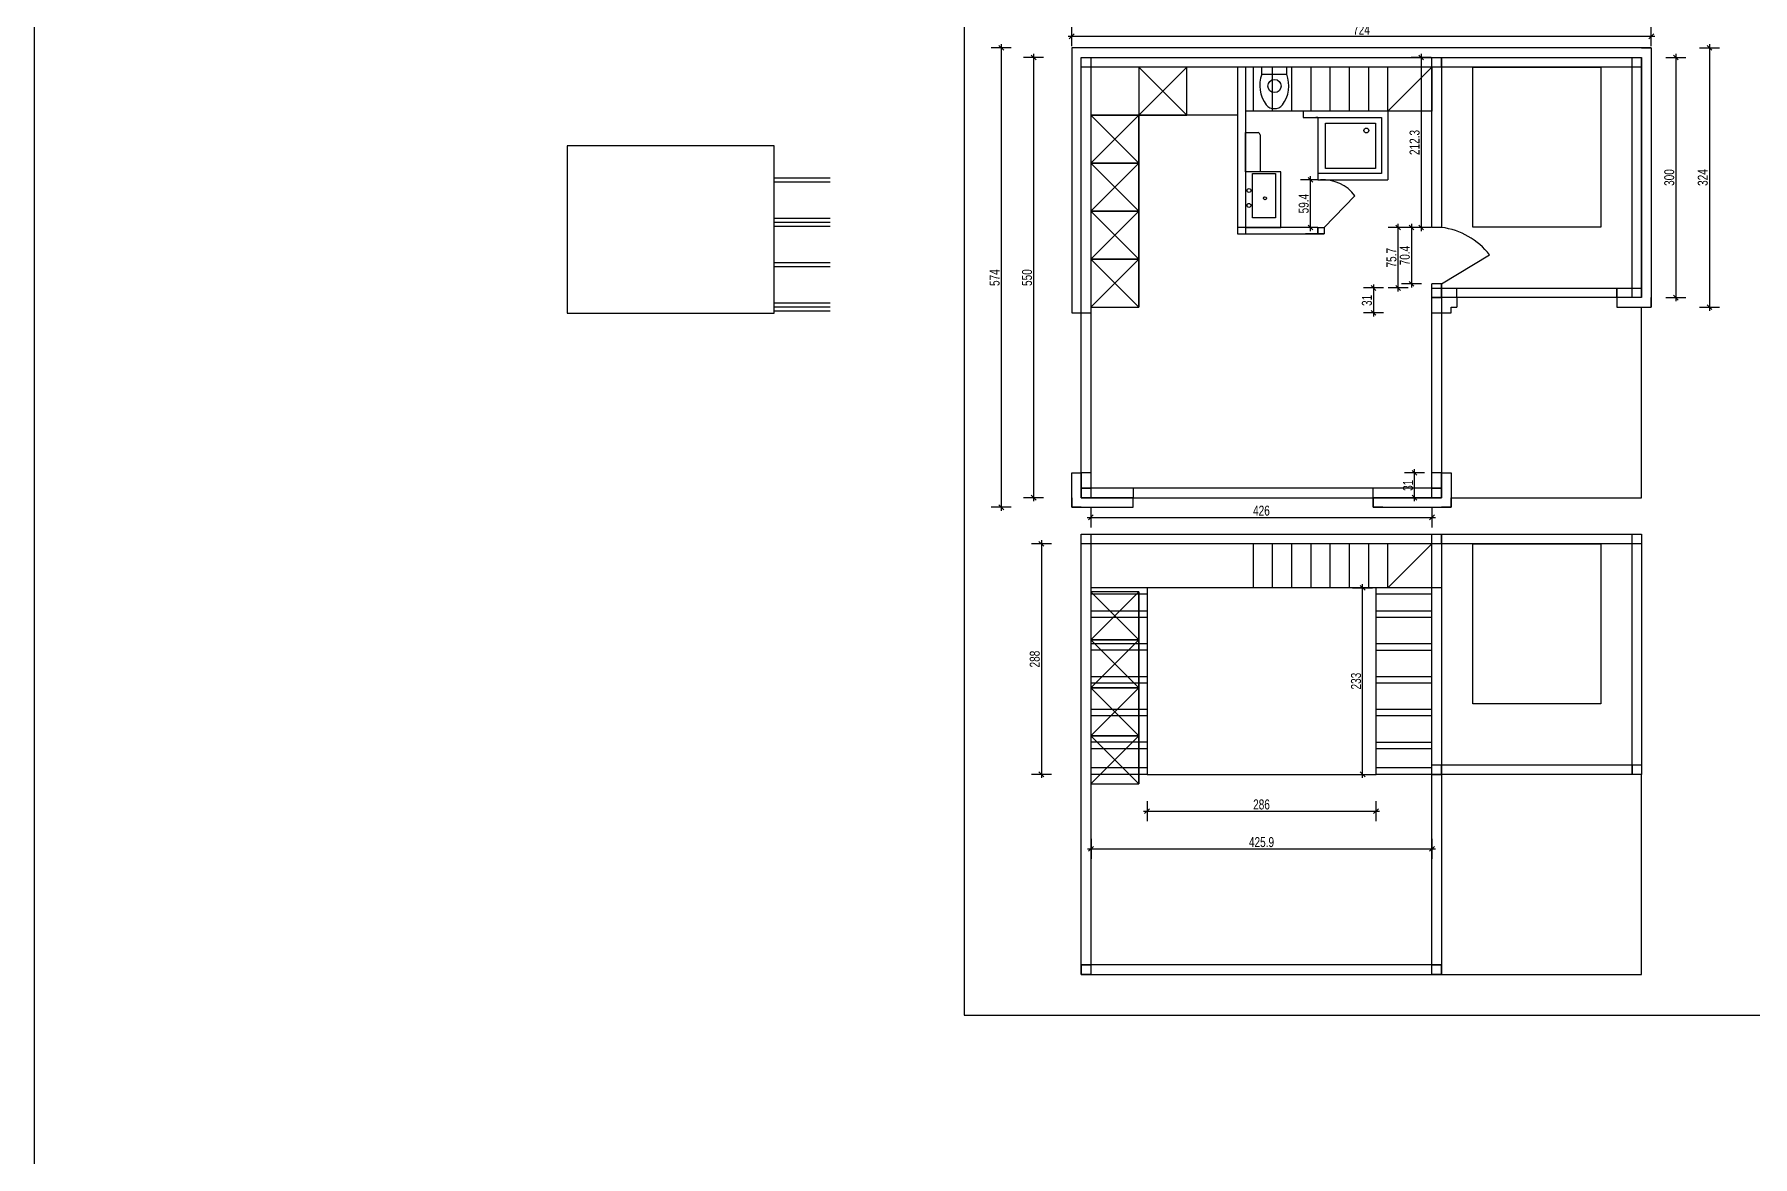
# Model space of a CAD drawing. Header units: centimetres. Extents: x 77721 to 213373, y -51694 to -17847.
# Drawn here: x 77721 to 79867, y -26911 to -25509 of the extents above; entities that cross this region are included whole.
import ezdxf

# ---------------------------------------------------------------- set-up
doc = ezdxf.new("R2010")
doc.units = ezdxf.units.CM
doc.header["$LTSCALE"] = 5
doc.header["$MEASUREMENT"] = 0
doc.layers.add('KOTI', color=4, linetype='Continuous')
doc.styles.add('4-', font='simp.shx', dxfattribs={"width": 0.75})
doc.dimstyles.new('KOTI_K50.0cm', dxfattribs={"dimtxt": 12.5, "dimasz": 12.5, "dimexe": 12.5, "dimexo": 0, "dimgap": 2, "dimtad": 1, "dimdec": 1, "dimrnd": 0.1, "dimdsep": 46, "dimtxsty": '4-', "dimtsz": 3, "dimcen": 0.09, "dimdle": 4.5, "dimclrd": 256, "dimclrt": 256, "dimaunit": 1, "dimazin": 2, "dimtfac": 1, "dimtdec": 4, "dimtix": 1, "dimtmove": 2, "dimatfit": 3, "dimfxl": 12.5, "dimfxlon": 1, "dimtvp": 1, "dimtolj": 1, "dimtzin": 0, "dimarcsym": 0})

# ---------------------------------------------------------------- blocks, each defined once
blk = doc.blocks.new('*D196')
at = {"layer": 'Defpoints', "color": 0, "linetype": 'Continuous', "transparency": 16777216}
for p in [(79110.8, -26433.3), (79396.8, -26433.3), (79396.8, -26479.3)]:
    blk.add_point(p, dxfattribs=at)
at = {"layer": 'KOTI', "linetype": 'Continuous', "lineweight": -2, "transparency": 16777216}
for p, q in [((79106.3, -26479.3), (79401.3, -26479.3)), ((79107.8, -26482.3), (79113.8, -26476.3)), ((79393.8, -26482.3), (79399.8, -26476.3))]:
    blk.add_line(p, q, dxfattribs=at)
at = {"layer": 'KOTI', "color": 0, "linetype": 'Continuous', "lineweight": -2, "transparency": 16777216}
for p, q in [((79110.8, -26466.8), (79110.8, -26491.8)), ((79396.8, -26466.8), (79396.8, -26491.8))]:
    blk.add_line(p, q, dxfattribs=at)
at = {"layer": 'KOTI', "linetype": 'Continuous', "transparency": 16777216, "insert": (79253.8, -26471), "char_height": 12.5, "attachment_point": 5, "style": '4-'}
blk.add_mtext('\\A1;286', dxfattribs=at)
blk = doc.blocks.new('*D197')
at = {"layer": 'Defpoints', "color": 0, "linetype": 'Continuous', "transparency": 16777216}
for p in [(79110.8, -26200.3), (79380.1, -26200.3), (79110.8, -26433.3)]:
    blk.add_point(p, dxfattribs=at)
at = {"layer": 'KOTI', "color": 0, "linetype": 'Continuous', "lineweight": -2, "transparency": 16777216}
for p, q in [((79367.6, -26200.3), (79392.6, -26200.3)), ((79367.6, -26433.3), (79392.6, -26433.3))]:
    blk.add_line(p, q, dxfattribs=at)
at = {"layer": 'KOTI', "linetype": 'Continuous', "lineweight": -2, "transparency": 16777216}
for p, q in [((79383.1, -26203.3), (79377.1, -26197.3)), ((79380.1, -26437.8), (79380.1, -26195.8)), ((79383.1, -26436.3), (79377.1, -26430.3))]:
    blk.add_line(p, q, dxfattribs=at)
at = {"layer": 'KOTI', "linetype": 'Continuous', "transparency": 16777216, "insert": (79371.9, -26316.8), "char_height": 12.5, "attachment_point": 5, "rotation": 90, "style": '4-'}
blk.add_mtext('\\A1;233', dxfattribs=at)
blk = doc.blocks.new('*D198')
at = {"layer": 'Defpoints', "color": 0, "linetype": 'Continuous', "transparency": 16777216}
for p in [(79028.7, -25537.6), (78969.1, -26087.6), (79028.7, -26087.6)]:
    blk.add_point(p, dxfattribs=at)
at = {"layer": 'KOTI', "color": 0, "linetype": 'Continuous', "lineweight": -2, "transparency": 16777216}
for p, q in [((78981.6, -25537.6), (78956.6, -25537.6)), ((78981.6, -26087.6), (78956.6, -26087.6))]:
    blk.add_line(p, q, dxfattribs=at)
at = {"layer": 'KOTI', "linetype": 'Continuous', "lineweight": -2, "transparency": 16777216}
for p, q in [((78972.1, -25540.6), (78966.1, -25534.6)), ((78969.1, -25533.1), (78969.1, -26092.1)), ((78972.1, -26090.6), (78966.1, -26084.6))]:
    blk.add_line(p, q, dxfattribs=at)
at = {"layer": 'KOTI', "linetype": 'Continuous', "transparency": 16777216, "insert": (78960.9, -25812.6), "char_height": 12.5, "attachment_point": 5, "rotation": 90, "style": '4-'}
blk.add_mtext('\\A1;550', dxfattribs=at)
blk = doc.blocks.new('*D199')
at = {"layer": 'Defpoints', "color": 0, "linetype": 'Continuous', "transparency": 16777216}
for p in [(79728.7, -25537.6), (79728.7, -25837.6), (79771.5, -25837.6)]:
    blk.add_point(p, dxfattribs=at)
at = {"layer": 'KOTI', "color": 0, "linetype": 'Continuous', "lineweight": -2, "transparency": 16777216}
for p, q in [((79759, -25537.6), (79784, -25537.6)), ((79759, -25837.6), (79784, -25837.6))]:
    blk.add_line(p, q, dxfattribs=at)
at = {"layer": 'KOTI', "linetype": 'Continuous', "lineweight": -2, "transparency": 16777216}
for p, q in [((79774.5, -25540.6), (79768.5, -25534.6)), ((79771.5, -25533.1), (79771.5, -25842.1)), ((79774.5, -25840.6), (79768.5, -25834.6))]:
    blk.add_line(p, q, dxfattribs=at)
at = {"layer": 'KOTI', "linetype": 'Continuous', "transparency": 16777216, "insert": (79763.2, -25687.6), "char_height": 12.5, "attachment_point": 5, "rotation": 90, "style": '4-'}
blk.add_mtext('\\A1;300', dxfattribs=at)
blk = doc.blocks.new('*D200')
at = {"layer": 'Defpoints', "color": 0, "linetype": 'Continuous', "transparency": 16777216}
for p in [(79040.8, -26433.3), (79466.7, -26433.3), (79466.7, -26526.3)]:
    blk.add_point(p, dxfattribs=at)
at = {"layer": 'KOTI', "linetype": 'Continuous', "lineweight": -2, "transparency": 16777216}
for p, q in [((79036.3, -26526.3), (79471.2, -26526.3)), ((79037.8, -26529.3), (79043.8, -26523.3)), ((79463.7, -26529.3), (79469.7, -26523.3))]:
    blk.add_line(p, q, dxfattribs=at)
at = {"layer": 'KOTI', "color": 0, "linetype": 'Continuous', "lineweight": -2, "transparency": 16777216}
for p, q in [((79040.8, -26513.8), (79040.8, -26538.8)), ((79466.7, -26513.8), (79466.7, -26538.8))]:
    blk.add_line(p, q, dxfattribs=at)
at = {"layer": 'KOTI', "linetype": 'Continuous', "transparency": 16777216, "insert": (79253.8, -26518), "char_height": 12.5, "attachment_point": 5, "style": '4-'}
blk.add_mtext('\\A1;425.9', dxfattribs=at)
blk = doc.blocks.new('*D201')
at = {"layer": 'Defpoints', "color": 0, "linetype": 'Continuous', "transparency": 16777216}
for p in [(79040.7, -26145.3), (78978.8, -26433.3), (79040.8, -26433.3)]:
    blk.add_point(p, dxfattribs=at)
at = {"layer": 'KOTI', "linetype": 'Continuous', "lineweight": -2, "transparency": 16777216}
for p, q in [((78981.8, -26148.3), (78975.8, -26142.3)), ((78978.8, -26140.8), (78978.8, -26437.8)), ((78981.8, -26436.3), (78975.8, -26430.3))]:
    blk.add_line(p, q, dxfattribs=at)
at = {"layer": 'KOTI', "color": 0, "linetype": 'Continuous', "lineweight": -2, "transparency": 16777216}
for p, q in [((78991.3, -26145.3), (78966.3, -26145.3)), ((78991.3, -26433.3), (78966.3, -26433.3))]:
    blk.add_line(p, q, dxfattribs=at)
at = {"layer": 'KOTI', "linetype": 'Continuous', "transparency": 16777216, "insert": (78970.6, -26289.3), "char_height": 12.5, "attachment_point": 5, "rotation": 90, "style": '4-'}
blk.add_mtext('\\A1;288', dxfattribs=at)
blk = doc.blocks.new('*D204')
at = {"layer": 'Defpoints', "color": 0, "linetype": 'Continuous', "transparency": 16777216}
for p in [(79040.7, -26087.6), (79466.7, -26087.6), (79466.7, -26112.2)]:
    blk.add_point(p, dxfattribs=at)
at = {"layer": 'KOTI', "color": 0, "linetype": 'Continuous', "lineweight": -2, "transparency": 16777216}
for p, q in [((79040.7, -26099.7), (79040.7, -26124.7)), ((79466.7, -26099.7), (79466.7, -26124.7))]:
    blk.add_line(p, q, dxfattribs=at)
at = {"layer": 'KOTI', "linetype": 'Continuous', "lineweight": -2, "transparency": 16777216}
for p, q in [((79036.2, -26112.2), (79471.2, -26112.2)), ((79037.7, -26115.2), (79043.7, -26109.2)), ((79463.7, -26115.2), (79469.7, -26109.2))]:
    blk.add_line(p, q, dxfattribs=at)
at = {"layer": 'KOTI', "linetype": 'Continuous', "transparency": 16777216, "insert": (79253.7, -26103.9), "char_height": 12.5, "attachment_point": 5, "style": '4-'}
blk.add_mtext('\\A1;426', dxfattribs=at)
blk = doc.blocks.new('*D205')
at = {"layer": 'Defpoints', "color": 0, "linetype": 'Continuous', "transparency": 16777216}
for p in [(79466.7, -25537.6), (79453.3, -25749.9), (79466.7, -25749.9)]:
    blk.add_point(p, dxfattribs=at)
at = {"layer": 'KOTI', "color": 0, "linetype": 'Continuous', "lineweight": -2, "transparency": 16777216}
for p, q in [((79465.8, -25537.6), (79440.8, -25537.6)), ((79465.8, -25749.9), (79440.8, -25749.9))]:
    blk.add_line(p, q, dxfattribs=at)
at = {"layer": 'KOTI', "linetype": 'Continuous', "lineweight": -2, "transparency": 16777216}
for p, q in [((79456.3, -25540.6), (79450.3, -25534.6)), ((79453.3, -25533.1), (79453.3, -25754.4)), ((79456.3, -25752.9), (79450.3, -25746.9))]:
    blk.add_line(p, q, dxfattribs=at)
at = {"layer": 'KOTI', "linetype": 'Continuous', "transparency": 16777216, "insert": (79445.1, -25643.8), "char_height": 12.5, "attachment_point": 5, "rotation": 90, "style": '4-'}
blk.add_mtext('\\A1;212.3', dxfattribs=at)
blk = doc.blocks.new('*D206')
at = {"layer": 'Defpoints', "color": 0, "linetype": 'Continuous', "transparency": 16777216}
for p in [(79424.5, -25749.9), (79466.7, -25749.9), (79466.7, -25825.6)]:
    blk.add_point(p, dxfattribs=at)
at = {"layer": 'KOTI', "color": 0, "linetype": 'Continuous', "lineweight": -2, "transparency": 16777216}
for p, q in [((79437, -25749.9), (79412, -25749.9)), ((79437, -25825.6), (79412, -25825.6))]:
    blk.add_line(p, q, dxfattribs=at)
at = {"layer": 'KOTI', "linetype": 'Continuous', "lineweight": -2, "transparency": 16777216}
for p, q in [((79427.5, -25752.9), (79421.5, -25746.9)), ((79424.5, -25830.1), (79424.5, -25745.4)), ((79427.5, -25828.6), (79421.5, -25822.6))]:
    blk.add_line(p, q, dxfattribs=at)
at = {"layer": 'KOTI', "linetype": 'Continuous', "transparency": 16777216, "insert": (79416.2, -25787.8), "char_height": 12.5, "attachment_point": 5, "rotation": 90, "style": '4-'}
blk.add_mtext('\\A1;75.7', dxfattribs=at)
blk = doc.blocks.new('*D207')
at = {"layer": 'Defpoints', "color": 0, "linetype": 'Continuous', "transparency": 16777216}
for p in [(79466.7, -25825.6), (79393.8, -25856.6), (79466.7, -25856.6)]:
    blk.add_point(p, dxfattribs=at)
at = {"layer": 'KOTI', "linetype": 'Continuous', "lineweight": -2, "transparency": 16777216}
for p, q in [((79393.8, -25821.1), (79393.8, -25861.1)), ((79396.8, -25828.6), (79390.8, -25822.6)), ((79396.8, -25859.6), (79390.8, -25853.6))]:
    blk.add_line(p, q, dxfattribs=at)
at = {"layer": 'KOTI', "color": 0, "linetype": 'Continuous', "lineweight": -2, "transparency": 16777216}
for p, q in [((79406.3, -25825.6), (79381.3, -25825.6)), ((79406.3, -25856.6), (79381.3, -25856.6))]:
    blk.add_line(p, q, dxfattribs=at)
at = {"layer": 'KOTI', "linetype": 'Continuous', "transparency": 16777216, "insert": (79385.5, -25841.1), "char_height": 12.5, "attachment_point": 5, "rotation": 90, "style": '4-'}
blk.add_mtext('\\A1;31', dxfattribs=at)
blk = doc.blocks.new('*D208')
at = {"layer": 'Defpoints', "color": 0, "linetype": 'Continuous', "transparency": 16777216}
for p in [(79445, -26056.6), (79466.7, -26056.6), (79466.7, -26087.6)]:
    blk.add_point(p, dxfattribs=at)
at = {"layer": 'KOTI', "color": 0, "linetype": 'Continuous', "lineweight": -2, "transparency": 16777216}
for p, q in [((79457.5, -26056.6), (79432.5, -26056.6)), ((79457.5, -26087.6), (79432.5, -26087.6))]:
    blk.add_line(p, q, dxfattribs=at)
at = {"layer": 'KOTI', "linetype": 'Continuous', "lineweight": -2, "transparency": 16777216}
for p, q in [((79448, -26059.6), (79442, -26053.6)), ((79445, -26092.1), (79445, -26052.1)), ((79448, -26090.6), (79442, -26084.6))]:
    blk.add_line(p, q, dxfattribs=at)
at = {"layer": 'KOTI', "linetype": 'Continuous', "transparency": 16777216, "insert": (79436.8, -26072.1), "char_height": 12.5, "attachment_point": 5, "rotation": 90, "style": '4-'}
blk.add_mtext('\\A1;31', dxfattribs=at)
blk = doc.blocks.new('*D222')
at = {"layer": 'Defpoints', "color": 0, "linetype": 'Continuous', "transparency": 16777216}
for p in [(79016.7, -25525.6), (78928.7, -26099.6), (79016.7, -26099.6)]:
    blk.add_point(p, dxfattribs=at)
at = {"layer": 'KOTI', "linetype": 'Continuous', "lineweight": -2, "transparency": 16777216}
for p, q in [((78928.7, -25521.1), (78928.7, -26104.1)), ((78931.7, -25528.6), (78925.7, -25522.6)), ((78931.7, -26102.6), (78925.7, -26096.6))]:
    blk.add_line(p, q, dxfattribs=at)
at = {"layer": 'KOTI', "color": 0, "linetype": 'Continuous', "lineweight": -2, "transparency": 16777216}
for p, q in [((78941.2, -25525.6), (78916.2, -25525.6)), ((78941.2, -26099.6), (78916.2, -26099.6))]:
    blk.add_line(p, q, dxfattribs=at)
at = {"layer": 'KOTI', "linetype": 'Continuous', "transparency": 16777216, "insert": (78920.4, -25812.6), "char_height": 12.5, "attachment_point": 5, "rotation": 90, "style": '4-'}
blk.add_mtext('\\A1;574', dxfattribs=at)
blk = doc.blocks.new('*D223')
at = {"layer": 'Defpoints', "color": 0, "linetype": 'Continuous', "transparency": 16777216}
for p in [(79740.7, -25511.1), (79016.7, -25525.6), (79740.7, -25525.6)]:
    blk.add_point(p, dxfattribs=at)
at = {"layer": 'KOTI', "color": 0, "linetype": 'Continuous', "lineweight": -2, "transparency": 16777216}
for p, q in [((79016.7, -25523.6), (79016.7, -25498.6)), ((79740.7, -25523.6), (79740.7, -25498.6))]:
    blk.add_line(p, q, dxfattribs=at)
at = {"layer": 'KOTI', "linetype": 'Continuous', "lineweight": -2, "transparency": 16777216}
for p, q in [((79012.2, -25511.1), (79745.2, -25511.1)), ((79013.7, -25514.1), (79019.7, -25508.1)), ((79737.7, -25514.1), (79743.7, -25508.1))]:
    blk.add_line(p, q, dxfattribs=at)
at = {"layer": 'KOTI', "linetype": 'Continuous', "transparency": 16777216, "insert": (79378.7, -25502.8), "char_height": 12.5, "attachment_point": 5, "style": '4-'}
blk.add_mtext('\\A1;724', dxfattribs=at)
blk = doc.blocks.new('*D224')
at = {"layer": 'Defpoints', "color": 0, "linetype": 'Continuous', "transparency": 16777216}
for p in [(79740.7, -25525.6), (79740.7, -25849.6), (79813.4, -25849.6)]:
    blk.add_point(p, dxfattribs=at)
at = {"layer": 'KOTI', "linetype": 'Continuous', "lineweight": -2, "transparency": 16777216}
for p, q in [((79813.4, -25521.1), (79813.4, -25854.1)), ((79816.4, -25528.6), (79810.4, -25522.6)), ((79816.4, -25852.6), (79810.4, -25846.6))]:
    blk.add_line(p, q, dxfattribs=at)
at = {"layer": 'KOTI', "color": 0, "linetype": 'Continuous', "lineweight": -2, "transparency": 16777216}
for p, q in [((79800.9, -25525.6), (79825.9, -25525.6)), ((79800.9, -25849.6), (79825.9, -25849.6))]:
    blk.add_line(p, q, dxfattribs=at)
at = {"layer": 'KOTI', "linetype": 'Continuous', "transparency": 16777216, "insert": (79805.1, -25687.6), "char_height": 12.5, "attachment_point": 5, "rotation": 90, "style": '4-'}
blk.add_mtext('\\A1;324', dxfattribs=at)
blk = doc.blocks.new('*D225')
at = {"layer": 'Defpoints', "color": 0, "linetype": 'Continuous', "transparency": 16777216}
for p in [(79466.7, -25749.9), (79441.1, -25820.3), (79466.7, -25820.3)]:
    blk.add_point(p, dxfattribs=at)
at = {"layer": 'KOTI', "color": 0, "linetype": 'Continuous', "lineweight": -2, "transparency": 16777216}
for p, q in [((79453.6, -25749.9), (79428.6, -25749.9)), ((79453.6, -25820.3), (79428.6, -25820.3))]:
    blk.add_line(p, q, dxfattribs=at)
at = {"layer": 'KOTI', "linetype": 'Continuous', "lineweight": -2, "transparency": 16777216}
for p, q in [((79444.1, -25752.9), (79438.1, -25746.9)), ((79441.1, -25745.4), (79441.1, -25824.8)), ((79444.1, -25823.3), (79438.1, -25817.3))]:
    blk.add_line(p, q, dxfattribs=at)
at = {"layer": 'KOTI', "linetype": 'Continuous', "transparency": 16777216, "insert": (79432.9, -25785.1), "char_height": 12.5, "attachment_point": 5, "rotation": 90, "style": '4-'}
blk.add_mtext('\\A1;70.4', dxfattribs=at)
blk = doc.blocks.new('*D226')
at = {"layer": 'Defpoints', "color": 0, "linetype": 'Continuous', "transparency": 16777216}
for p in [(79314.9, -25690.5), (79324, -25690.5), (79324.2, -25749.9)]:
    blk.add_point(p, dxfattribs=at)
at = {"layer": 'KOTI', "color": 0, "linetype": 'Continuous', "lineweight": -2, "transparency": 16777216}
for p, q in [((79324, -25690.5), (79302.4, -25690.5)), ((79324.2, -25749.9), (79302.4, -25749.9))]:
    blk.add_line(p, q, dxfattribs=at)
at = {"layer": 'KOTI', "linetype": 'Continuous', "lineweight": -2, "transparency": 16777216}
for p, q in [((79317.9, -25693.5), (79311.9, -25687.5)), ((79314.9, -25754.4), (79314.9, -25686)), ((79317.9, -25752.9), (79311.9, -25746.9))]:
    blk.add_line(p, q, dxfattribs=at)
at = {"layer": 'KOTI', "linetype": 'Continuous', "transparency": 16777216, "insert": (79306.6, -25720.2), "char_height": 12.5, "attachment_point": 5, "rotation": 90, "style": '4-'}
blk.add_mtext('\\A1;59.4', dxfattribs=at)

msp = doc.modelspace()

# ---------------------------------------------------------------- linework, layer by layer
at = {"layer": 'KOTI', "color": 2, "linetype": 'Continuous', "true_color": 0xf1eb1f}
for p, q in [((79028.7, -25537.62), (79040.7, -25537.62)), ((79100.7, -25609.63), (79160.7, -25549.62)), ((79160.7, -25609.62), (79100.7, -25549.62)), ((79223.7, -25549.62), (79223.7, -25757.88)), ((79243.7, -25549.62), (79233.7, -25549.62)), ((79233.7, -25549.62), (79233.7, -25757.88)), ((79233.7, -25549.62), (79233.7, -25609.62)), ((79466.7, -25549.62), (79466.7, -25604.62)), ((79251.7, -25571.13), (79251.7, -25573.52)), ((79305.88, -25604.62), (79305.88, -25612.62)), ((79411.72, -25604.61), (79411.72, -25690.5)), ((79223.7, -25609.62), (79040.7, -25609.63)), ((79040.7, -25609.63), (79100.7, -25609.63)), ((79040.7, -25669.63), (79100.7, -25609.63)), ((79100.7, -25669.63), (79040.7, -25609.63)), ((79100.7, -25609.63), (79100.7, -25849.64)), ((79100.7, -25609.63), (79160.7, -25609.63)), ((79305.88, -25612.62), (79403.72, -25612.62)), ((79324.06, -25612.62), (79321.72, -25612.62)), ((79403.72, -25612.62), (79403.72, -25682.5)), ((79040.7, -25729.64), (79100.7, -25669.63)), ((79100.7, -25729.63), (79040.7, -25669.63)), ((79403.72, -25682.5), (79324, -25682.5)), ((79324, -25682.5), (79324, -25690.5)), ((79324, -25690.5), (79411.72, -25690.5)), ((79040.7, -25789.64), (79100.7, -25729.64)), ((79100.7, -25789.64), (79040.7, -25729.64)), ((79233.7, -25716.15), (79233.7, -25726.15)), ((79324.22, -25749.88), (79223.7, -25749.88)), ((79223.7, -25757.88), (79324.22, -25757.88)), ((79324.22, -25757.88), (79308.66, -25757.88)), ((79324.22, -25749.88), (79324.22, -25757.88)), ((79324.22, -25757.88), (79332.22, -25757.88)), ((79478.7, -25749.88), (79466.7, -25749.88)), ((79040.7, -25849.65), (79100.7, -25789.64)), ((79100.7, -25849.64), (79040.7, -25789.64)), ((79478.7, -25820.27), (79466.7, -25820.27)), ((79728.7, -26087.62), (79728.7, -25849.62)), ((79040.7, -26056.62), (79028.7, -26056.62)), ((79478.7, -26056.62), (79466.7, -26056.62)), ((79490.7, -26087.62), (79728.7, -26087.62))]:
    msp.add_line(p, q, dxfattribs=at)
at = {"layer": 'KOTI', "color": 4, "linetype": 'Continuous'}
for p, q in [((79243.7, -25604.62), (79243.7, -25549.62)), ((79267.7, -25604.62), (79267.7, -25549.62)), ((79291.7, -25604.62), (79291.7, -25549.62)), ((79315.7, -25604.62), (79315.7, -25549.62)), ((79339.7, -25604.62), (79339.7, -25549.62)), ((79363.7, -25604.62), (79363.7, -25549.62)), ((79387.7, -25604.62), (79387.7, -25549.62)), ((79411.7, -25604.62), (79411.7, -25549.62)), ((79411.7, -25604.62), (79466.7, -25549.62)), ((79466.7, -25604.62), (79233.7, -25604.62))]:
    msp.add_line(p, q, dxfattribs=at)
at = {"layer": 'KOTI', "color": 7, "linetype": 'Continuous'}
for p, q in [((79254.16, -25558.29), (79254.16, -25550.01)), ((79254.16, -25558.29), (79285.24, -25558.37)), ((79285.24, -25558.37), (79285.24, -25550.09)), ((79324.06, -25612.5), (79324.06, -25682.5)), ((79332.22, -25749.88), (79370.58, -25710.46)), ((79478.7, -25820.27), (79538.75, -25784.29))]:
    msp.add_line(p, q, dxfattribs=at)
at = {"layer": 'KOTI', "color": 0, "linetype": 'Continuous'}
for p, q in [((78715.05, -25688.43), (78645.05, -25688.43)), ((78715.05, -25693.43), (78645.05, -25693.43)), ((78715.05, -25738.83), (78645.05, -25738.83)), ((78715.05, -25743.83), (78645.05, -25743.83)), ((78715.05, -25748.83), (78645.05, -25748.83)), ((78715.05, -25794.18), (78645.05, -25794.18)), ((78715.05, -25799.18), (78645.05, -25799.18)), ((78715.05, -25844.58), (78645.05, -25844.58)), ((78715.05, -25849.58), (78645.05, -25849.58)), ((78715.05, -25854.58), (78645.05, -25854.58))]:
    msp.add_line(p, q, dxfattribs=at)
at = {"layer": 'KOTI', "color": 6, "linetype": 'Continuous'}
for p, q in [((79497.7, -25837.62), (79497.7, -25849.69)), ((79478.7, -25856.62), (79490.52, -25856.62)), ((79490.7, -25856.77), (79490.7, -25849.62)), ((79490.7, -25849.69), (79497.7, -25849.69))]:
    msp.add_line(p, q, dxfattribs=at)
at = {"layer": 'KOTI', "color": 2, "linetype": 'Continuous'}
for p, q in [((79243.7, -26200.3), (79243.7, -26145.3)), ((79267.7, -26200.3), (79267.7, -26145.3)), ((79291.7, -26200.3), (79291.7, -26145.3)), ((79315.7, -26200.3), (79315.7, -26145.3)), ((79339.7, -26200.3), (79339.7, -26145.3)), ((79363.7, -26200.3), (79363.7, -26145.3)), ((79387.7, -26200.3), (79387.7, -26145.3)), ((79411.7, -26200.3), (79411.7, -26145.3)), ((79411.7, -26200.3), (79466.7, -26145.3)), ((79478.7, -26200.3), (79040.7, -26200.3)), ((79110.85, -26200.26), (79040.85, -26200.26)), ((79110.85, -26208.26), (79040.85, -26208.26)), ((79466.85, -26200.3), (79396.85, -26200.3)), ((79466.85, -26208.3), (79396.85, -26208.3)), ((79110.85, -26229.29), (79040.85, -26229.29)), ((79466.85, -26229.34), (79396.85, -26229.34)), ((79110.85, -26237.29), (79040.85, -26237.29)), ((79466.85, -26237.34), (79396.85, -26237.34)), ((79110.85, -26270.29), (79040.85, -26270.29)), ((79466.85, -26270.34), (79396.85, -26270.34)), ((79110.85, -26278.29), (79040.85, -26278.29)), ((79466.85, -26278.34), (79396.85, -26278.34)), ((79110.85, -26311.29), (79040.85, -26311.29)), ((79466.85, -26311.34), (79396.85, -26311.34)), ((79110.85, -26319.29), (79040.85, -26319.29)), ((79466.85, -26319.34), (79396.85, -26319.34)), ((79110.85, -26352.29), (79040.85, -26352.29)), ((79466.85, -26352.34), (79396.85, -26352.34)), ((79110.85, -26360.29), (79040.85, -26360.29)), ((79466.85, -26360.34), (79396.85, -26360.34)), ((79110.7, -26393.29), (79040.7, -26393.29)), ((79110.7, -26401.29), (79040.7, -26401.29)), ((79466.7, -26393.34), (79396.7, -26393.34)), ((79466.7, -26401.34), (79396.7, -26401.34)), ((79110.85, -26425.3), (79040.85, -26425.3)), ((79110.85, -26433.3), (79040.85, -26433.3)), ((79466.85, -26425.35), (79396.85, -26425.35)), ((79466.85, -26433.35), (79396.85, -26433.35))]:
    msp.add_line(p, q, dxfattribs=at)
at = {"layer": 'KOTI', "color": 251, "linetype": 'Continuous'}
for p, q in [((79040.7, -26265.31), (79100.7, -26205.31)), ((79100.7, -26265.31), (79040.7, -26205.31)), ((79100.7, -26205.31), (79100.7, -26445.33)), ((79040.7, -26325.32), (79100.7, -26265.31)), ((79100.7, -26325.32), (79040.7, -26265.31)), ((79040.7, -26385.32), (79100.7, -26325.32)), ((79100.7, -26385.32), (79040.7, -26325.32)), ((79040.7, -26445.33), (79100.7, -26385.32)), ((79100.7, -26445.33), (79040.7, -26385.32))]:
    msp.add_line(p, q, dxfattribs=at)
at = {"layer": 'KOTI', "color": 253, "linetype": 'Continuous'}
for p, q in [((79728.7, -26683.3), (79728.7, -26433.3)), ((79478.7, -26683.3), (79728.7, -26683.3))]:
    msp.add_line(p, q, dxfattribs=at)
at = {"layer": 'KOTI', "linetype": 'Continuous'}
msp.add_lwpolyline([(77720.82, -24359.69), (84892.83, -24359.69), (84892.83, -29462.24), (77720.82, -29462.24)], close=True, dxfattribs=at)
at = {"layer": 'KOTI', "color": 2, "linetype": 'Continuous', "true_color": 0xf1eb1f}
for points in [[(78882.49, -26734.16), (82018.76, -26734.16), (82018.76, -24884.18), (78882.49, -24884.18)], [(79040.7, -25549.62), (79028.7, -25549.62), (79028.7, -25537.62), (79040.7, -25537.62)], [(79028.7, -25537.62), (79478.7, -25537.62), (79478.7, -25549.62), (79028.7, -25549.62)], [(79478.7, -25549.62), (79466.7, -25549.62), (79466.7, -25537.62), (79478.7, -25537.62)], [(79478.7, -25537.62), (79728.7, -25537.62), (79728.7, -25549.62), (79478.7, -25549.62)], [(79728.7, -25549.62), (79716.7, -25549.62), (79716.7, -25537.62), (79728.7, -25537.62)], [(79728.7, -25837.62), (79716.7, -25837.62), (79716.7, -25537.62), (79728.7, -25537.62)], [(79100.7, -25609.63), (79160.7, -25609.63), (79160.7, -25549.62), (79100.7, -25549.62)], [(79040.7, -25669.63), (79100.7, -25669.63), (79100.7, -25609.63), (79040.7, -25609.63)], [(79040.7, -25729.64), (79100.7, -25729.64), (79100.7, -25669.63), (79040.7, -25669.63)], [(79040.7, -25789.64), (79100.7, -25789.64), (79100.7, -25729.64), (79040.7, -25729.64)], [(79332.22, -25757.88), (79324.22, -25757.88), (79324.22, -25749.88), (79332.22, -25749.88)], [(79040.7, -25849.65), (79100.7, -25849.65), (79100.7, -25789.64), (79040.7, -25789.64)], [(79478.7, -25837.62), (79466.7, -25837.62), (79466.7, -25825.62), (79478.7, -25825.62)], [(79728.7, -25837.62), (79716.7, -25837.62), (79716.7, -25825.62), (79728.7, -25825.62)], [(79040.7, -26087.62), (79028.7, -26087.62), (79028.7, -26075.62), (79040.7, -26075.62)], [(79478.7, -26087.62), (79466.7, -26087.62), (79466.7, -26075.62), (79478.7, -26075.62)], [(79028.7, -26133.3), (79478.7, -26133.3), (79478.7, -26145.3), (79028.7, -26145.3)], [(79040.7, -26671.3), (79028.7, -26671.3), (79028.7, -26133.3), (79040.7, -26133.3)], [(79478.7, -26145.3), (79466.7, -26145.3), (79466.7, -26133.3), (79478.7, -26133.3)], [(79478.7, -26433.3), (79466.7, -26433.3), (79466.7, -26133.3), (79478.7, -26133.3)], [(79110.85, -26433.3), (79396.85, -26433.3), (79396.85, -26200.3), (79110.85, -26200.3)], [(79478.7, -26433.3), (79466.7, -26433.3), (79466.7, -26421.3), (79478.7, -26421.3)], [(79478.7, -26671.3), (79466.7, -26671.3), (79466.7, -26433.3), (79478.7, -26433.3)], [(79040.7, -26683.3), (79028.7, -26683.3), (79028.7, -26671.3), (79040.7, -26671.3)], [(79028.7, -26683.3), (79478.7, -26683.3), (79478.7, -26671.3), (79028.7, -26671.3)], [(79478.7, -26683.3), (79466.7, -26683.3), (79466.7, -26671.3), (79478.7, -26671.3)]]:
    msp.add_lwpolyline(points, close=True, dxfattribs=at)
at = {"layer": 'KOTI', "color": 6, "linetype": 'Continuous'}
for points in [[(79740.7, -25525.62), (79016.7, -25525.62)], [(79028.7, -25525.62), (79016.7, -25525.62), (79016.7, -25856.62), (79028.7, -25856.62), (79028.7, -25537.62)], [(79028.7, -25537.62), (79728.7, -25537.62)], [(79728.7, -25525.62), (79740.7, -25525.62), (79740.7, -25849.62)], [(79728.7, -25837.62), (79728.7, -25537.62)], [(79728.7, -25837.62), (79697.7, -25837.62), (79697.7, -25849.62), (79728.7, -25849.62)], [(79728.7, -25837.62), (79697.7, -25837.62), (79697.7, -25849.62), (79740.7, -25849.62), (79740.7, -25837.62)], [(79028.7, -26099.62), (79016.7, -26099.62), (79016.7, -26056.62), (79028.7, -26056.62), (79028.7, -26087.62)], [(79478.7, -26068.62), (79478.7, -26056.62), (79490.7, -26056.62), (79490.7, -26068.62)], [(79478.7, -26087.62), (79478.7, -26056.62), (79490.7, -26056.62), (79490.7, -26099.62), (79478.7, -26099.62)], [(79016.7, -26087.62), (79016.7, -26099.62), (79093.3, -26099.62), (79093.3, -26087.62), (79028.7, -26087.62)], [(79405.3, -26099.62), (79393.3, -26099.62), (79393.3, -26087.62), (79405.3, -26087.62)], [(79478.7, -26087.62), (79393.3, -26087.62), (79393.3, -26099.62), (79490.7, -26099.62), (79490.7, -26087.62)], [(79490.7, -26087.62), (79490.7, -26099.62), (79478.7, -26099.62)]]:
    msp.add_lwpolyline(points, dxfattribs=at)
at = {"layer": 'KOTI', "color": 2, "linetype": 'Continuous', "true_color": 0xf1eb1f}
for points in [[(79028.7, -25856.62), (79028.7, -25537.62), (79040.7, -25537.62), (79040.7, -25856.62)], [(79466.7, -25749.88), (79466.7, -25537.62), (79478.7, -25537.62), (79478.7, -25749.88)], [(79478.7, -25820.27), (79478.7, -25837.62), (79466.7, -25837.62), (79466.7, -25820.27)], [(79478.7, -25825.82), (79478.7, -25820.27), (79469.7, -25820.27)], [(79466.7, -25856.62), (79466.7, -25837.62), (79478.7, -25837.62), (79478.7, -25856.62)], [(79497.7, -25837.62), (79478.7, -25837.62), (79478.7, -25825.62), (79497.7, -25825.62)], [(79716.7, -25837.62), (79697.7, -25837.62), (79697.7, -25825.62), (79716.7, -25825.62)], [(79040.7, -26056.62), (79040.7, -26087.62), (79028.7, -26087.62), (79028.7, -26056.62)], [(79478.7, -26056.62), (79478.7, -26075.62), (79466.7, -26075.62), (79466.7, -26056.62)], [(79093.3, -26075.62), (79028.7, -26075.62), (79028.7, -26087.62), (79093.3, -26087.62)], [(79393.3, -26087.62), (79478.7, -26087.62), (79478.7, -26075.62), (79393.3, -26075.62)]]:
    msp.add_lwpolyline(points, dxfattribs=at)
at = {"layer": 'KOTI', "color": 4, "linetype": 'Continuous'}
msp.add_lwpolyline([(79677.7, -25749.62), (79517.7, -25749.62), (79517.7, -25549.62), (79677.7, -25549.62)], close=True, dxfattribs=at)
at = {"layer": 'KOTI', "color": 7, "linetype": 'Continuous'}
for points in [[(79396.38, -25676.29), (79333.56, -25676.29), (79333.56, -25619.84), (79396.38, -25619.84)], [(79277.81, -25749.88), (79277.81, -25680.36), (79233.93, -25680.36), (79233.93, -25749.88)], [(79271.28, -25738.03), (79242.7, -25738.03), (79242.7, -25682.57), (79271.28, -25682.57)]]:
    msp.add_lwpolyline(points, close=True, dxfattribs=at)
at = {"layer": 'KOTI', "color": 0, "linetype": 'Continuous'}
for points in [[(78386.3, -25857.12), (78645.05, -25857.12), (78645.05, -25648.08), (78386.3, -25648.08)], [(79497.7, -25837.62), (79497.7, -25825.62), (79697.7, -25825.62), (79697.7, -25837.62)], [(79040.7, -26056.62), (79028.7, -26056.62), (79028.7, -25856.62), (79040.7, -25856.62)], [(79478.7, -26056.62), (79466.7, -26056.62), (79466.7, -25856.62), (79478.7, -25856.62)], [(79093.3, -26087.62), (79393.3, -26087.62), (79393.3, -26075.62), (79093.3, -26075.62)]]:
    msp.add_lwpolyline(points, close=True, dxfattribs=at)
at = {"layer": 'KOTI', "color": 7, "linetype": 'Continuous'}
msp.add_lwpolyline([(79252.03, -25634.37), (79252.03, -25680.36), (79233.93, -25680.36), (79233.93, -25631.11), (79249.65, -25631.11)], dxfattribs=at)
at = {"layer": 'KOTI', "color": 253, "linetype": 'Continuous'}
for points in [[(79478.7, -26133.3), (79728.7, -26133.3), (79728.7, -26145.3), (79478.7, -26145.3)], [(79728.7, -26145.3), (79716.7, -26145.3), (79716.7, -26133.3), (79728.7, -26133.3)], [(79728.7, -26433.3), (79716.7, -26433.3), (79716.7, -26133.3), (79728.7, -26133.3)], [(79677.7, -26345.3), (79517.7, -26345.3), (79517.7, -26145.3), (79677.7, -26145.3)], [(79478.7, -26421.3), (79716.7, -26421.3), (79716.7, -26433.3), (79478.7, -26433.3)], [(79728.7, -26433.3), (79716.7, -26433.3), (79716.7, -26421.3), (79728.7, -26421.3)]]:
    msp.add_lwpolyline(points, close=True, dxfattribs=at)
at = {"layer": 'KOTI', "color": 251, "linetype": 'Continuous'}
for points in [[(79040.7, -26265.31), (79100.7, -26265.31), (79100.7, -26205.31), (79040.7, -26205.31)], [(79040.7, -26325.32), (79100.7, -26325.32), (79100.7, -26265.31), (79040.7, -26265.31)], [(79040.7, -26385.32), (79100.7, -26385.32), (79100.7, -26325.32), (79040.7, -26325.32)], [(79040.7, -26445.33), (79100.7, -26445.33), (79100.7, -26385.32), (79040.7, -26385.32)]]:
    msp.add_lwpolyline(points, close=True, dxfattribs=at)
at = {"layer": 'KOTI', "color": 7, "linetype": 'Continuous'}
for centre, radius in [((79269.98, -25573.27), 8.22), ((79384.72, -25628.8), 3), ((79238.21, -25703.81), 2.43), ((79258.15, -25713.39), 1.89), ((79238.11, -25722.42), 2.43)]:
    msp.add_circle(centre, radius, dxfattribs=at)
for centre, radius, start, end in [((79292.7, -25572.33), 41.01, 159.99318, 216.70803), ((79248.18, -25572.83), 39.78, 322.84156, 21.30911), ((79269.86, -25588.43), 13.09, 219.94357, 319.94346), ((79246.66, -25635.78), 5.55, 14.74958, 57.39847), ((79330.89, -25739.8), 49.36, 36.46968, 93.80062), ((79466.92, -25840.04), 90.93, 37.81093, 82.55063)]:
    msp.add_arc(centre, radius, start, end, dxfattribs=at)

# ---------------------------------------------------------------- dimensions: what is measured, and where the dimension line sits
at = {"layer": 'KOTI', "color": 6, "linetype": 'Continuous'}
dim = msp.add_linear_dim(base=(79740.7, -25511.1), p1=(79016.7, -25525.62), p2=(79740.7, -25525.62), dimstyle='KOTI_K50.0cm', dxfattribs=at)
dim.commit()
dim.dimension.update_dxf_attribs({"geometry": '*D223', "text_midpoint": (79378.7, -25502.85)})
for base, p1, p2, picture, middle in [((78928.68, -26099.62), (79016.7, -25525.62), (79016.7, -26099.62), '*D222', (78920.43, -25812.62)), ((79813.38, -25849.62), (79740.7, -25525.62), (79740.7, -25849.62), '*D224', (79805.13, -25687.62)), ((79314.86, -25690.5), (79324.22, -25749.88), (79324, -25690.5), '*D226', (79306.61, -25720.19)), ((79441.13, -25820.27), (79466.7, -25749.88), (79466.7, -25820.27), '*D225', (79432.88, -25785.08))]:
    dim = msp.add_linear_dim(base=base, p1=p1, p2=p2, angle=90, dimstyle='KOTI_K50.0cm', dxfattribs=at)
    dim.commit()
    dim.dimension.update_dxf_attribs({"geometry": picture, "text_midpoint": middle})
at = {"layer": 'KOTI', "color": 2, "linetype": 'Continuous', "true_color": 0xf1eb1f}
for base, p1, p2, picture, middle in [((78969.1, -26087.62), (79028.7, -25537.62), (79028.7, -26087.62), '*D198', (78960.85, -25812.62)), ((79453.33, -25749.88), (79466.7, -25537.62), (79466.7, -25749.88), '*D205', (79445.08, -25643.75)), ((79771.46, -25837.62), (79728.7, -25537.62), (79728.7, -25837.62), '*D199', (79763.21, -25687.62)), ((79424.49, -25749.88), (79466.7, -25825.62), (79466.7, -25749.88), '*D206', (79416.24, -25787.75)), ((79393.75, -25856.62), (79466.7, -25825.62), (79466.7, -25856.62), '*D207', (79385.5, -25841.12)), ((79445.02, -26056.62), (79466.7, -26087.62), (79466.7, -26056.62), '*D208', (79436.77, -26072.12)), ((78978.83, -26433.3), (79040.7, -26145.3), (79040.85, -26433.3), '*D201', (78970.58, -26289.3)), ((79380.1, -26200.26), (79110.85, -26433.3), (79110.85, -26200.26), '*D197', (79371.85, -26316.78))]:
    dim = msp.add_linear_dim(base=base, p1=p1, p2=p2, angle=90, dimstyle='KOTI_K50.0cm', dxfattribs=at)
    dim.commit()
    dim.dimension.update_dxf_attribs({"geometry": picture, "text_midpoint": middle})
for base, p1, p2, picture, middle in [((79466.7, -26112.19), (79040.7, -26087.62), (79466.7, -26087.62), '*D204', (79253.7, -26103.94)), ((79466.7044, -26526.2969), (79040.8497, -26433.3035), (79466.7044, -26433.3485), '*D200', (79253.777, -26518.0469)), ((79396.85, -26479.28), (79110.85, -26433.3), (79396.85, -26433.35), '*D196', (79253.85, -26471.03))]:
    dim = msp.add_linear_dim(base=base, p1=p1, p2=p2, dimstyle='KOTI_K50.0cm', dxfattribs=at)
    dim.commit()
    dim.dimension.update_dxf_attribs({"geometry": picture, "text_midpoint": middle})

doc.saveas('drawing.dxf')
